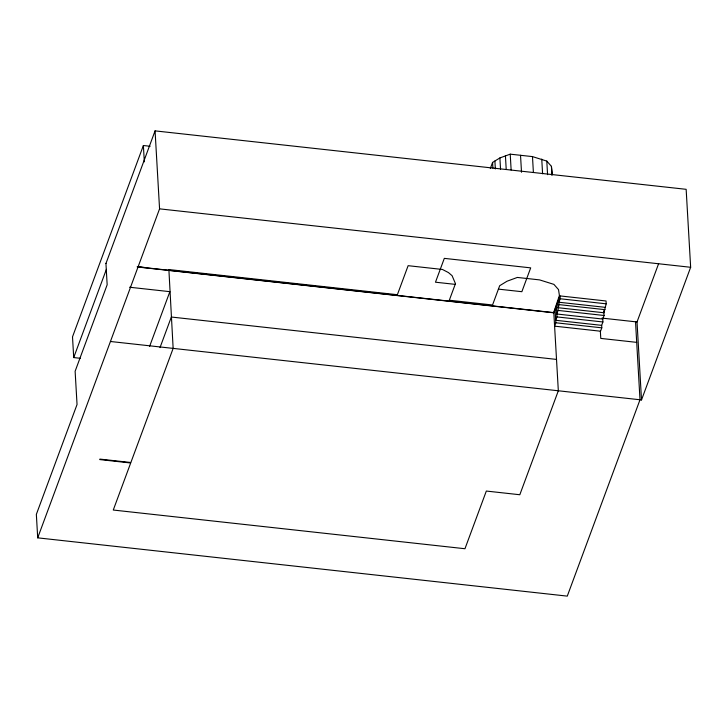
<?xml version="1.0" encoding="UTF-8"?>
<svg xmlns="http://www.w3.org/2000/svg" width="727" height="727" viewBox="0 0 727 727"><rect width="100%" height="100%" fill="white"/><g stroke="black" fill="none" stroke-linecap="round" stroke-linejoin="round"><path stroke-width="1.09" d="M553.665 312.61L559.408 295.489L558.527 289.619L553.901 284.375L539.588 279.895L517.333 277.441L507.01 281.231L499.676 285.72L492.542 304.986L449.313 300.233L455.456 283.648L452.094 275.697L448.45 272.58L442.434 269.463L408.129 265.682L397.378 294.708L168.882 269.563L173.144 348.387L130.869 462.508L99.908 459.1L99.726 459.573L130.696 462.981L113.267 510.036L464.962 548.731L486.327 491.052L519.814 494.742L558.327 390.772L553.82 312.628L137.285 266.791M150.144 146.263L143.383 145.518L72.509 336.865L73.709 357.575L80.261 358.293M105.942 263.528L155.069 130.878L686.152 189.32L690.65 267.282L641.514 399.932L110.431 341.49M73.709 357.575L106.387 269.344M635.507 321.616L640.005 399.759L567.278 596.122L37.704 537.844L159.567 208.849L155.069 130.878M149.553 346.515L169.873 291.663L129.56 287.229M160.004 347.615L171.336 317.027L556.518 359.411M490.316 168.519L492.57 162.43L499.894 157.941L510.227 154.16L532.482 156.605L546.795 161.094L551.42 166.329L552.429 174.471M604.919 307.303L558.899 302.241C558.182 294.662 560.117 306.285 557.954 307.703L603.91 312.755L606.2 303.831L606.036 300.978L560.017 295.916L553.829 312.81L137.294 266.973M558.899 302.241L560.181 298.761L560.017 295.916M557.654 302.487L558.109 310.429L556.791 314L602.747 319.053L604.064 315.491L603.783 310.674M556.337 306.049L556.964 316.917L555.71 320.289L601.656 325.351L602.91 321.97L602.747 319.053M555.083 309.429L555.855 322.779L554.601 326.159L600.547 331.212L601.802 327.832L601.656 325.351M641.514 399.932L637.025 321.961L658.644 263.601M159.567 208.849L690.65 267.282M455.193 284.366L435.482 282.203L444.315 258.367L530.692 267.863L521.859 291.7L498.413 289.128M560.181 298.761L606.2 303.831M559.099 304.613L605.055 309.666M558.109 310.429L604.064 315.491M138.103 266.764L144.655 267.481M602.011 318.108L637.025 321.961M556.964 316.917L602.91 321.97M555.855 322.779L601.802 327.832M636.698 342.362L600.775 338.409L600.357 331.194M551.42 166.329L551.938 175.38M546.795 161.094L547.576 174.662M541.751 159.077L542.596 173.789M532.482 156.605L533.391 172.444M520.532 155.287L521.513 172.263M510.227 154.16L511.136 169.991M505.438 155.914L506.219 169.482M499.894 157.941L500.549 169.255M494.896 161.003L495.351 168.928M492.57 162.43L492.897 168.091M143.383 145.518L144.328 161.867M105.933 263.347L107.16 284.766L75.126 371.261L77.044 404.512L36.35 514.371L37.704 537.844"/></g></svg>
